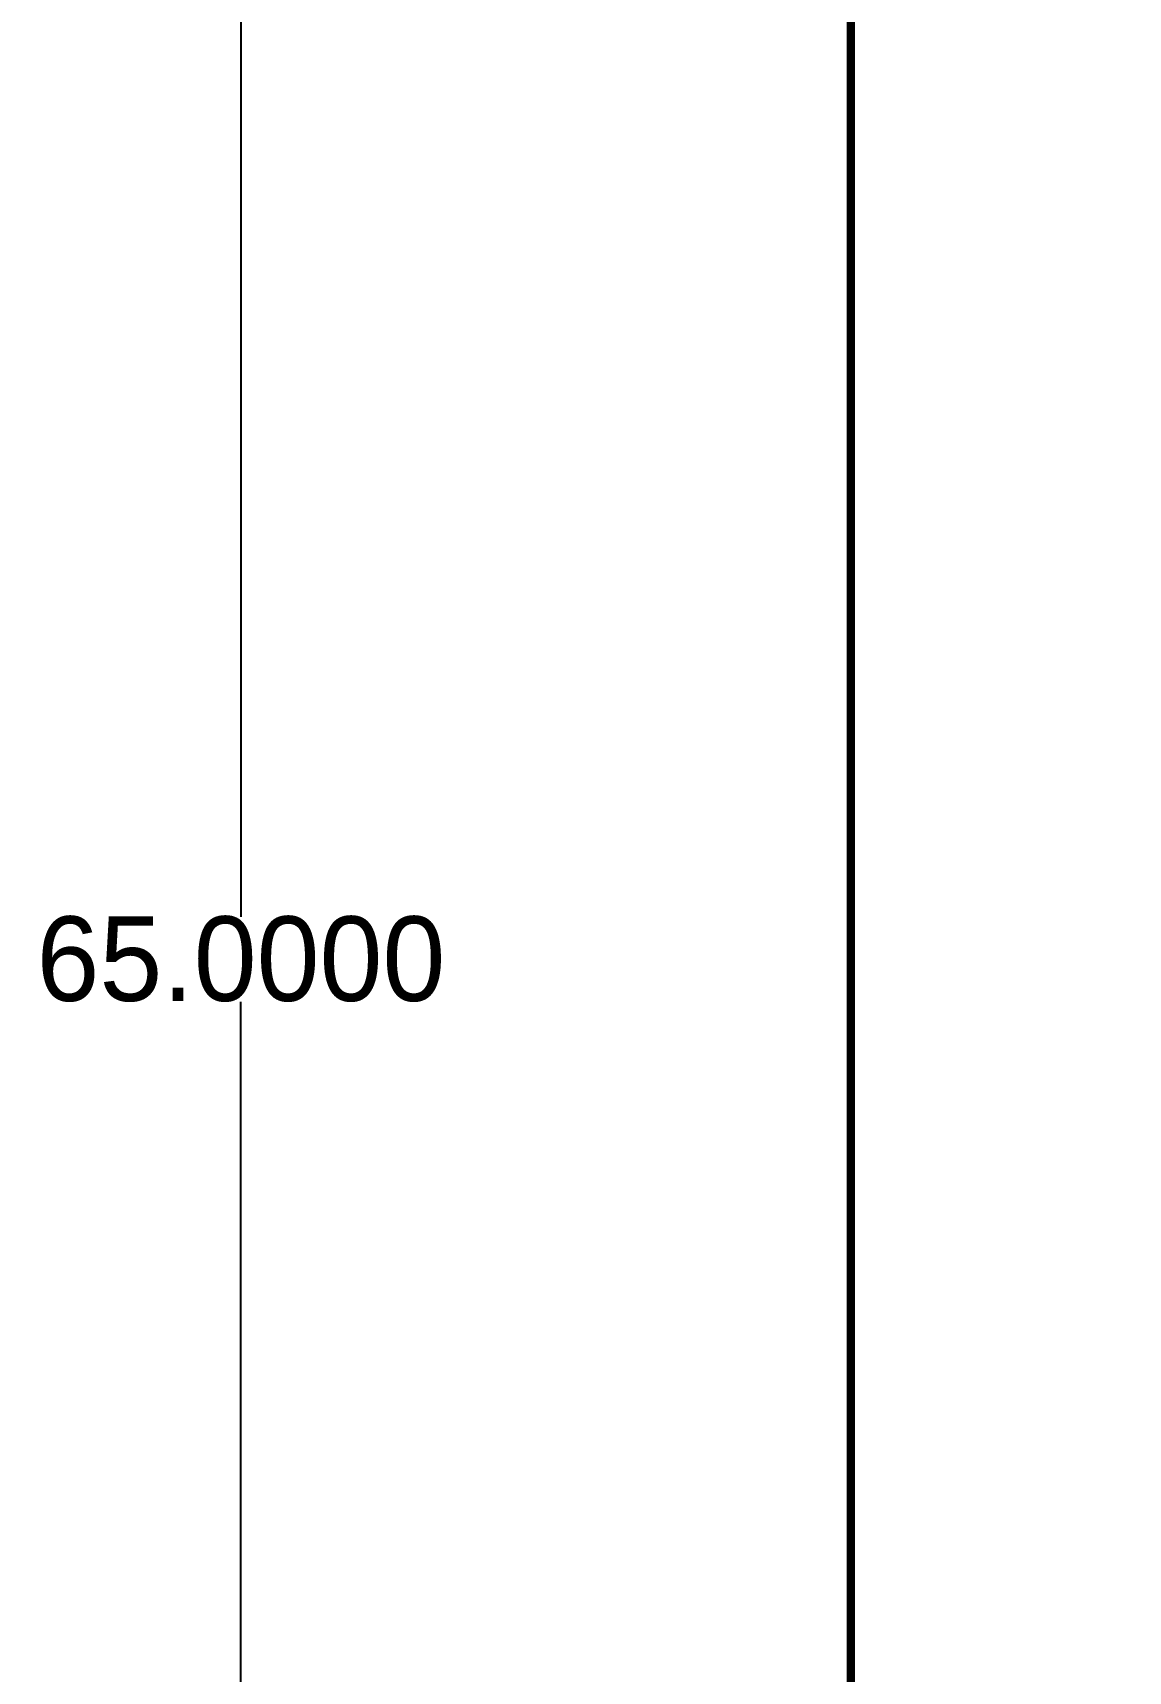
# Model space of a CAD drawing. Extents: x -4814 to 366, y -3 to 2892.
# Drawn here: x -4814 to -4167, y 859 to 1827 of the extents above; entities that cross this region are included whole.
import ezdxf

# ---------------------------------------------------------------- set-up
doc = ezdxf.new("R2010")
doc.units = 0
doc.header["$MEASUREMENT"] = 0
doc.layers.get('0').update_dxf_attribs({"linetype": 'CONTINUOUS'})
doc.layers.get('Defpoints').update_dxf_attribs({"linetype": 'CONTINUOUS'})
doc.layers.add('BG_OUTLINE', color=1, linetype='CONTINUOUS')
doc.dimstyles.new('副本 Standard', dxfattribs={"dimtxt": 50, "dimasz": 0.18, "dimexe": 0.18, "dimexo": 0.0625, "dimgap": 0.09, "dimtad": 0, "dimtih": 1, "dimtoh": 1, "dimdec": 4, "dimlfac": 0.0254, "dimzin": 0, "dimdsep": 46, "dimtxsty": 'Standard', "dimcen": 0.09, "dimadec": 0, "dimazin": 0, "dimtfac": 1, "dimtdec": 4, "dimtofl": 0, "dimtmove": 0, "dimatfit": 3, "dimfxl": 1, "dimtolj": 1, "dimtzin": 0, "dimarcsym": 0})

# ---------------------------------------------------------------- blocks, each defined once
blk = doc.blocks.new('*D11')
at = {"color": 0, "linetype": 'Continuous', "lineweight": -2}
for p, q in [((-4252.03, 2559.05), (-4691.41, 2559.05)), ((-4691.23, 2558.88), (-4691.23, 1304.62)), ((-4691.23, 0.18), (-4691.23, 1254.44)), ((-4252.03, 0), (-4691.41, 0))]:
    blk.add_line(p, q, dxfattribs=at)
at = {"color": 0, "linetype": 'Continuous'}
for points in [[(-4691.26, 2558.88), (-4691.2, 2558.88), (-4691.23, 2559.05)], [(-4691.26, 0.18), (-4691.2, 0.18), (-4691.23, 0)]]:
    blk.add_solid(points, dxfattribs=at)
at = {"layer": 'Defpoints', "color": 0, "linetype": 'Continuous'}
for p in [(-4251.97, 2559.05), (-4691.23, 0), (-4251.97, 0)]:
    blk.add_point(p, dxfattribs=at)
at = {"color": 0, "linetype": 'Continuous', "insert": (-4691.23, 1279.53), "char_height": 50, "attachment_point": 5}
blk.add_mtext('\\A1;65.0000', dxfattribs=at)

msp = doc.modelspace()

# ---------------------------------------------------------------- linework, layer by layer
at = {"layer": 'BG_OUTLINE'}
msp.add_lwpolyline([(-4251.969, 0, 5, 5, 0), (-78.74, 0, 5, 5, 0.414212), (0, 78.74, 5, 5, 0), (0, 2480.315, 5, 5, 0.414211), (-78.74, 2559.055, 5, 5, 0), (-4251.969, 2559.055, 5, 5, 0.414212), (-4330.709, 2480.315, 5, 5, 0), (-4330.709, 78.74, 5, 5, 0.414213)], format="xyseb", close=True, dxfattribs=at)

# ---------------------------------------------------------------- dimensions: what is measured, and where the dimension line sits
at = {"linetype": 'Continuous'}
dim = msp.add_linear_dim(base=(-4691.22866, 0), p1=(-4251.969, 2559.055), p2=(-4251.969, 0), angle=90, dimstyle='副本 Standard', dxfattribs=at)
dim.commit()
dim.dimension.update_dxf_attribs({"geometry": '*D11', "text_midpoint": (-4691.22866, 1279.5275)})

doc.saveas('drawing.dxf')
